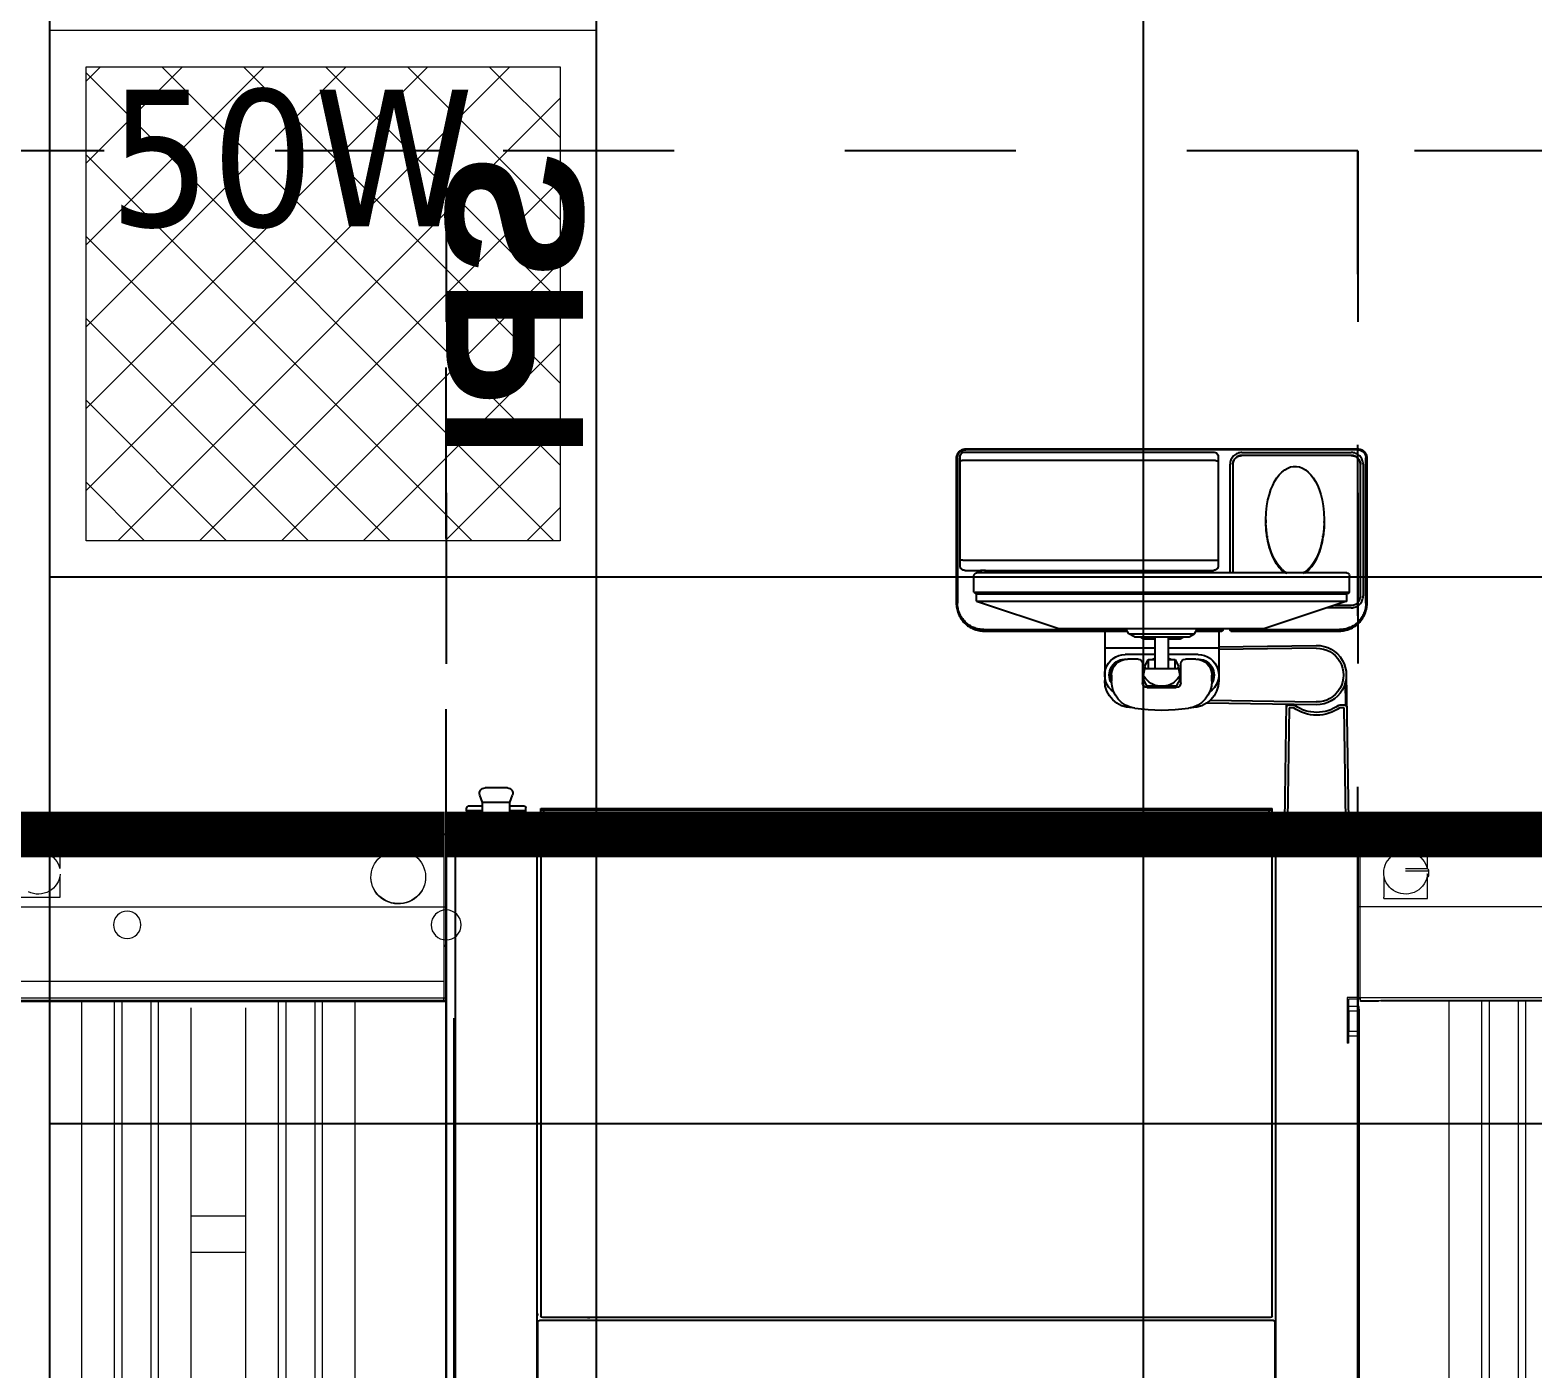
# Model space of a CAD drawing. Header units: centimetres. Extents: x 405564 to 502064, y 46284 to 60634.
# Drawn here: x 454057.6 to 454222.5, y 52675.6 to 52822.5 of the extents above; entities that cross this region are included whole.
import ezdxf
from ezdxf import colors
from ezdxf.entities.mleader import LeaderData, LeaderLine
from ezdxf.math import Vec2, Vec3
from ezdxf.xclip import XClip

# ---------------------------------------------------------------- set-up
doc = ezdxf.new("R2010")
doc.units = ezdxf.units.CM
doc.header["$XCLIPFRAME"] = 0
doc.linetypes.add('3+1_3b$0$DASHED', pattern=[0.25, 0.125, -0.125])
for name, color, linetype in [('---___EB_draft03_cihazlar', 8, 'Continuous'), ('0-KRCN-ASMATAVAN-130426', 8, 'Continuous'), ('AS_DUV', 8, 'Continuous'), ('AS_PYZ_BINA', 8, 'Continuous')]:
    doc.layers.add(name, color=color, linetype=linetype)
for name, color, linetype, lineweight in [('0-KRCN-AYDINLATMA-130426', 8, 'Continuous', 9), ('0-KRCN-MİMARİ-220526', 8, 'Continuous', 9), ('OL_Ic', 8, 'Continuous', 9)]:
    doc.layers.add(name, color=color, linetype=linetype, lineweight=lineweight)
doc.styles.add('Kalin02', font='arialbd.ttf')
doc.styles.add('Normal_ITL', font='swissi.ttf')
doc.styles.add('TAHOMA', font='tahoma.ttf')

# ---------------------------------------------------------------- blocks, each defined once
blk = doc.blocks.new('50W 60x60 cm  SIVA ALTI LED ARMATÜR')
at = {"layer": '0-KRCN-AYDINLATMA-130426'}
h = blk.add_hatch(dxfattribs=at)
h.set_pattern_fill('ANSI37', color=256, scale=0.2)
h.paths.add_polyline_path([(-2.6, 2.594), (2.6, 2.594), (2.6, -2.606), (-2.6, -2.606)])
for points in [[(-3, 2.994), (3, 2.994), (3, -3.007), (-3, -3.007)], [(-2.6, 2.594), (2.6, 2.594), (2.6, -2.606), (-2.6, -2.606)]]:
    blk.add_lwpolyline(points, close=True, dxfattribs=at)
at = {"layer": '0-KRCN-AYDINLATMA-130426', "insert": (-2.35, 2.344), "char_height": 1.5, "attachment_point": 1, "style": 'TAHOMA'}
blk.add_mtext_dynamic_manual_height_columns('{\\fTahoma|b0|i0|c162|p34;50W}', width=1.5, gutter_width=1.25, heights=[0], dxfattribs=at)
blk = doc.blocks.new('G$C27E741DA')
at = {"layer": '0-KRCN-AYDINLATMA-130426', "xscale": 10, "yscale": 10, "zscale": 10}
blk.add_blockref('50W 60x60 cm  SIVA ALTI LED ARMATÜR', (16025.68, 5658.55), dxfattribs=at)
blk = doc.blocks.new('Conveyor0.5M')
at = {"layer": '---___EB_draft03_cihazlar', "linetype": 'Continuous', "lineweight": 15}
for p, q in [((276907.4, -40180.86), (276907.52, -40180.86)), ((276907.4, -40228.86), (276907.4, -40180.86)), ((276907.52, -40180.86), (276907.82, -40180.86)), ((276907.52, -40180.86), (276907.52, -40229.86)), ((276907.52, -40229.85), (276907.52, -40180.86)), ((276907.67, -40180.86), (276907.67, -40180.96)), ((276907.52, -40180.96), (276907.4, -40180.96)), ((276907.4, -40180.96), (276907.4, -40182.96)), ((276907.52, -40181.21), (276907.4, -40181.21)), ((276907.4, -40181.21), (276907.4, -40183.21)), ((276907.82, -40180.96), (276907.52, -40180.96)), ((276907.52, -40181.96), (276907.52, -40180.96)), ((276907.52, -40180.96), (276907.52, -40181.96)), ((276907.82, -40181.21), (276907.52, -40181.21)), ((276907.52, -40182.21), (276907.52, -40181.21)), ((276907.52, -40181.21), (276907.52, -40182.21)), ((276907.52, -40229.61), (276907.52, -40181.96)), ((276907.52, -40229.86), (276907.52, -40182.21)), ((276907.82, -40181.16), (276907.67, -40181.16)), ((276907.67, -40181.16), (276907.67, -40181.21)), ((276907.82, -40181.16), (276907.82, -40180.96)), ((276907.92, -40180.96), (276907.82, -40180.96)), ((276907.92, -40181.16), (276907.82, -40181.16)), ((276907.82, -40230.66), (276907.82, -40181.16)), ((276913.32, -40180.96), (276907.92, -40180.96)), ((276917.81, -40181.16), (276907.92, -40181.16)), ((276909.57, -40181.16), (276907.92, -40181.16)), ((276910.79, -40181.16), (276909.62, -40181.16)), ((276909.62, -40230.66), (276909.62, -40181.16)), ((276917.81, -40181.16), (276910.86, -40181.16)), ((276913.73, -40180.96), (276913.32, -40180.96)), ((276917.81, -40180.96), (276913.73, -40180.96)), ((276917.81, -40181.16), (276917.81, -40180.96)), ((276924.19, -40180.96), (276917.81, -40180.96)), ((276924.19, -40181.16), (276917.81, -40181.16)), ((276917.81, -40230.66), (276917.81, -40181.16)), ((276925.72, -40180.96), (276924.19, -40180.96)), ((276925.72, -40181.16), (276924.19, -40181.16)), ((276925.72, -40181.16), (276925.72, -40180.96)), ((276925.72, -40230.66), (276925.72, -40181.16)), ((276907.45, -40183.18), (276907.45, -40228.38)), ((276907.45, -40183.43), (276907.45, -40228.63)), ((276907.5, -40183.18), (276907.5, -40228.38)), ((276907.5, -40183.43), (276907.5, -40228.63)), ((276921.07, -40183.16), (276921.02, -40183.16)), ((276907.45, -40190.91), (276862.19, -40190.91)), ((276907.45, -40194.5), (276862.19, -40194.5)), ((276907.45, -40195.32), (276862.19, -40195.32)), ((276907.45, -40198.5), (276862.19, -40198.5)), ((276907.45, -40199.32), (276862.19, -40199.32)), ((276906.72, -40202.91), (276862.92, -40202.91)), ((276879.87, -40202.91), (276879.87, -40208.91)), ((276883.87, -40202.91), (276883.87, -40208.91)), ((276906.72, -40208.91), (276862.92, -40208.91)), ((276907.45, -40212.5), (276862.19, -40212.5)), ((276907.45, -40213.32), (276862.19, -40213.32)), ((276907.45, -40216.5), (276862.19, -40216.5)), ((276907.45, -40217.32), (276862.19, -40217.32)), ((276907.45, -40220.91), (276862.19, -40220.91)), ((276918.84, -40225.66), (276918.84, -40223.26)), ((276918.84, -40223.26), (276921.03, -40223.26)), ((276921.98, -40223.26), (276923.51, -40223.26)), ((276923.51, -40223.26), (276923.51, -40224.39)), ((276918.84, -40228.06), (276918.84, -40225.66))]:
    blk.add_line(p, q, dxfattribs=at)
at = {"layer": '---___EB_draft03_cihazlar', "color": 1, "const_width": 5}
blk.add_lwpolyline([(276925.72, -40181.06), (276925.72, -40230.91)], dxfattribs=at)
at = {"layer": '---___EB_draft03_cihazlar', "color": 1, "linetype": '3+1_3b$0$DASHED', "ltscale": 150}
blk.add_lwpolyline([(276770.72, -40180.91), (277000.72, -40180.91), (277000.72, -40230.91), (276770.72, -40230.91), (276770.72, -40180.91)], dxfattribs=at)
at = {"layer": '---___EB_draft03_cihazlar', "color": 1}
blk.add_lwpolyline([(276845.72, -40180.91), (276925.72, -40180.91), (276925.72, -40230.91), (276845.72, -40230.91), (276845.72, -40180.91)], dxfattribs=at)
at = {"layer": '---___EB_draft03_cihazlar', "linetype": 'Continuous', "lineweight": 15, "flags": 128}
for points in [[(276921.02, -40183.16), (276920.78, -40183.17), (276920.46, -40183.21), (276920.16, -40183.29), (276919.86, -40183.41), (276919.58, -40183.55), (276919.31, -40183.73), (276919.07, -40183.93), (276918.85, -40184.16), (276918.65, -40184.41), (276918.48, -40184.69), (276918.34, -40184.98), (276918.23, -40185.29), (276918.16, -40185.6), (276918.11, -40185.92), (276918.11, -40186.25), (276918.13, -40186.57), (276918.19, -40186.89), (276918.29, -40187.2), (276918.41, -40187.5), (276918.57, -40187.78), (276918.75, -40188.04), (276918.97, -40188.29), (276919.2, -40188.5), (276919.46, -40188.69), (276919.73, -40188.85), (276920.02, -40188.98), (276920.33, -40189.07), (276920.64, -40189.13), (276920.95, -40189.16), (276921.02, -40189.16)], [(276920.82, -40183.17), (276920.51, -40183.21), (276920.2, -40183.29), (276919.91, -40183.41), (276919.63, -40183.55), (276919.36, -40183.73), (276919.12, -40183.93), (276918.89, -40184.16), (276918.7, -40184.41), (276918.53, -40184.69), (276918.39, -40184.98), (276918.28, -40185.29), (276918.2, -40185.6), (276918.16, -40185.92), (276918.15, -40186.25), (276918.18, -40186.57), (276918.24, -40186.89), (276918.33, -40187.2), (276918.46, -40187.5), (276918.62, -40187.78), (276918.8, -40188.04), (276919.01, -40188.29), (276919.25, -40188.5), (276919.5, -40188.69), (276919.78, -40188.85), (276920.07, -40188.98), (276920.37, -40189.07), (276920.68, -40189.13), (276921, -40189.16), (276921.31, -40189.15), (276921.63, -40189.1), (276921.93, -40189.02), (276922.23, -40188.91), (276922.51, -40188.77), (276922.78, -40188.59), (276923.02, -40188.39), (276923.24, -40188.16), (276923.44, -40187.9), (276923.61, -40187.63), (276923.75, -40187.34), (276923.86, -40187.03), (276923.93, -40186.72), (276923.98, -40186.39), (276923.98, -40186.07), (276923.96, -40185.75), (276923.9, -40185.43), (276923.8, -40185.12), (276923.68, -40184.82), (276923.52, -40184.54), (276923.34, -40184.27), (276923.12, -40184.03), (276922.89, -40183.81), (276922.63, -40183.63), (276922.36, -40183.47), (276922.07, -40183.34), (276921.76, -40183.24), (276921.45, -40183.18), (276921.14, -40183.16), (276920.82, -40183.17)], [(276921.38, -40223.26), (276921.1, -40223.3), (276920.82, -40223.37), (276920.55, -40223.48), (276920.3, -40223.62), (276920.06, -40223.79), (276919.85, -40223.99), (276919.67, -40224.21), (276919.51, -40224.46), (276919.38, -40224.72), (276919.28, -40225), (276919.22, -40225.29), (276919.2, -40225.58), (276919.2, -40225.88), (276919.25, -40226.17), (276919.33, -40226.46), (276919.44, -40226.73)], [(276923.61, -40226.73), (276923.73, -40226.46), (276923.81, -40226.17), (276923.85, -40225.88), (276923.86, -40225.58), (276923.83, -40225.29), (276923.77, -40225), (276923.68, -40224.72), (276923.55, -40224.46), (276923.39, -40224.21), (276923.2, -40223.99), (276922.99, -40223.79), (276922.76, -40223.62), (276922.5, -40223.48), (276922.23, -40223.37), (276921.98, -40223.3)]]:
    blk.add_lwpolyline(points, dxfattribs=at)
at = {"layer": '---___EB_draft03_cihazlar', "linetype": 'Continuous', "lineweight": 15}
for centre, radius in [((276915.81, -40180.91), 1.65), ((276915.81, -40215.91), 1.5)]:
    blk.add_circle(centre, radius, dxfattribs=at)
for points, knots in [([(276913.73, -40180.96), (276913.7, -40180.97), (276913.63, -40181), (276913.51, -40181.02), (276913.4, -40180.99), (276913.34, -40180.97), (276913.32, -40180.96)], [0, 0, 0, 0, 0.180493, 0.539525, 0.833186, 1, 1, 1, 1]), ([(276925.72, -40181.16), (276925.72, -40181.16), (276925.71, -40181.16), (276925.63, -40181.16), (276925.49, -40181.16), (276925.3, -40181.16), (276925.07, -40181.16), (276924.79, -40181.16), (276924.5, -40181.16), (276924.29, -40181.16), (276924.19, -40181.16)], [0, 0, 0, 0, 0.1188962, 0.2428755, 0.3704871, 0.5000004, 0.6295123, 0.7571256, 0.8811033, 1, 1, 1, 1])]:
    blk.add_open_spline(points, degree=3, knots=knots, dxfattribs=at)
blk = doc.blocks.new('RejectConveyor1M')
at = {"layer": '---___EB_draft03_cihazlar', "linetype": 'Continuous', "lineweight": 15}
for p, q in [((277156.61, -39826.95), (277156.61, -39727.45)), ((277166.6, -39826.95), (277166.6, -39727.45)), ((277174.51, -39826.95), (277174.51, -39727.45)), ((277156.31, -39825.9), (277156.31, -39778.25)), ((277156.24, -39779.47), (277156.24, -39824.67)), ((277156.29, -39779.47), (277156.29, -39824.67)), ((277156.24, -39808.79), (277110.98, -39808.79)), ((277156.24, -39809.61), (277110.98, -39809.61)), ((277156.24, -39812.79), (277110.98, -39812.79)), ((277156.24, -39813.61), (277110.98, -39813.61)), ((277156.24, -39817.2), (277110.98, -39817.2)), ((277167.47, -39819.55), (277167.63, -39819.55)), ((277167.47, -39824.35), (277167.47, -39819.55)), ((277167.63, -39819.55), (277169.82, -39819.55)), ((277169.82, -39819.55), (277170.17, -39819.55)), ((277170.62, -39819.44), (277169.96, -39819.44)), ((277170.47, -39819.6), (277170.47, -39821.95)), ((277170.76, -39819.55), (277172.29, -39819.55)), ((277170.77, -39821.95), (277170.77, -39819.6)), ((277172.29, -39819.55), (277172.29, -39820.68)), ((277156.24, -39824.67), (277156.29, -39824.67)), ((277156.29, -39824.57), (277156.31, -39824.57)), ((277156.31, -39824.67), (277156.29, -39824.67)), ((277167.47, -39824.35), (277167.63, -39824.35)), ((277169.96, -39824.35), (277167.63, -39824.35)), ((277156.19, -39824.9), (277156.19, -39826.9)), ((277156.31, -39824.9), (277156.19, -39824.9)), ((277156.31, -39826.9), (277156.31, -39825.9)), ((277152.43, -39828.2), (277152.43, -39827.05)), ((277152.43, -39827.05), (277152.73, -39827.05)), ((277155.33, -39827.05), (277152.73, -39827.05)), ((277152.88, -39827.12), (277152.88, -39828.12)), ((277155.18, -39827.12), (277152.88, -39827.12)), ((277155.18, -39828.12), (277155.18, -39827.12)), ((277155.33, -39827.05), (277155.63, -39827.05)), ((277155.63, -39827.05), (277155.63, -39828.2)), ((277156.19, -39826.9), (277156.31, -39826.9)), ((277156.31, -39826.9), (277156.61, -39826.9)), ((277156.46, -39826.9), (277156.46, -39826.95)), ((277156.61, -39826.95), (277156.46, -39826.95)), ((277156.46, -39826.95), (277156.46, -39828.2)), ((277156.61, -39827.15), (277156.61, -39826.95)), ((277156.71, -39826.95), (277156.61, -39826.95)), ((277156.61, -39827.15), (277156.61, -39828.35)), ((277156.71, -39827.15), (277156.61, -39827.15)), ((277158.36, -39826.95), (277156.71, -39826.95)), ((277166.6, -39826.95), (277156.71, -39826.95)), ((277162.1, -39827.15), (277156.71, -39827.15)), ((277159.57, -39826.95), (277158.41, -39826.95)), ((277166.6, -39826.95), (277159.64, -39826.95)), ((277162.1, -39827.15), (277162.51, -39827.15)), ((277166.6, -39827.15), (277162.51, -39827.15)), ((277166.6, -39827.15), (277166.6, -39826.95)), ((277172.98, -39826.95), (277166.6, -39826.95)), ((277172.98, -39827.15), (277166.6, -39827.15)), ((277174.51, -39826.95), (277172.98, -39826.95)), ((277174.51, -39827.15), (277172.98, -39827.15)), ((277174.51, -39827.15), (277174.51, -39826.95)), ((277151.61, -39828.2), (277151.61, -39828.35)), ((277151.91, -39828.2), (277151.61, -39828.2)), ((277151.91, -39828.35), (277151.61, -39828.35)), ((277156.46, -39828.2), (277151.91, -39828.2)), ((277156.61, -39828.35), (277151.91, -39828.35)), ((277152.88, -39828.12), (277155.18, -39828.12))]:
    blk.add_line(p, q, dxfattribs=at)
at = {"layer": '---___EB_draft03_cihazlar', "color": 1, "const_width": 5}
blk.add_lwpolyline([(277174.51, -39727.2), (277174.51, -39827.2)], dxfattribs=at)
at = {"layer": '---___EB_draft03_cihazlar', "color": 1, "linetype": '3+1_3b$0$DASHED', "ltscale": 150}
blk.add_lwpolyline([(277013.51, -39727.2), (277249.51, -39727.2), (277249.51, -39827.2), (277013.51, -39827.2), (277013.51, -39727.2)], dxfattribs=at)
at = {"layer": '---___EB_draft03_cihazlar', "color": 1}
blk.add_lwpolyline([(277088.51, -39727.2), (277174.51, -39727.2), (277174.51, -39827.2), (277088.51, -39827.2), (277088.51, -39727.2)], dxfattribs=at)
at = {"layer": '---___EB_draft03_cihazlar', "linetype": 'Continuous', "lineweight": 15, "flags": 128}
blk.add_lwpolyline([(277170.17, -39819.55), (277169.88, -39819.59), (277169.6, -39819.66), (277169.34, -39819.77), (277169.08, -39819.91), (277168.85, -39820.08), (277168.64, -39820.28), (277168.45, -39820.5), (277168.29, -39820.75), (277168.16, -39821.01), (277168.07, -39821.29), (277168.01, -39821.58), (277167.98, -39821.87), (277167.99, -39822.17), (277168.03, -39822.46), (277168.11, -39822.74), (277168.22, -39823.02), (277168.37, -39823.27), (277168.54, -39823.51), (277168.74, -39823.72), (277168.97, -39823.9), (277169.21, -39824.06), (277169.47, -39824.18), (277169.74, -39824.27), (277170.03, -39824.33), (277170.31, -39824.35), (277170.6, -39824.33), (277170.88, -39824.27), (277171.16, -39824.18), (277171.42, -39824.06), (277171.66, -39823.9), (277171.88, -39823.72), (277172.08, -39823.51), (277172.26, -39823.27), (277172.4, -39823.02), (277172.51, -39822.74), (277172.59, -39822.46), (277172.64, -39822.17), (277172.64, -39821.87), (277172.62, -39821.58), (277172.56, -39821.29), (277172.46, -39821.01), (277172.33, -39820.75), (277172.17, -39820.5), (277171.99, -39820.28), (277171.78, -39820.08), (277171.54, -39819.91), (277171.29, -39819.77), (277171.02, -39819.66), (277170.77, -39819.59)], dxfattribs=at)
at = {"layer": '---___EB_draft03_cihazlar', "linetype": 'Continuous', "lineweight": 15}
for centre, radius, start, end in [((277169.96, -39819.6), 0.153, 90.4594, 160.4914), ((277169.97, -39819.6), 0.16, 159.9482, 161.6855), ((277170.32, -39819.6), 0.161, 161.7086, 180.01), ((277170.62, -39819.6), 0.152, 358.6875, 181.3125)]:
    blk.add_arc(centre, radius, start, end, dxfattribs=at)
blk.add_open_spline([(277162.1, -39827.15), (277162.12, -39827.14), (277162.18, -39827.11), (277162.3, -39827.09), (277162.42, -39827.11), (277162.49, -39827.14), (277162.51, -39827.15)], degree=3, knots=[0, 0, 0, 0, 0.166814, 0.460475, 0.819507, 1, 1, 1, 1], dxfattribs=at)
blk = doc.blocks.new('SPI')
at = {"layer": '---___EB_draft03_cihazlar', "linetype": 'Continuous'}
for p, q in [((274420.19, -39725.53), (274420.19, -39734.13)), ((274420.39, -39725.33), (274546.49, -39725.33)), ((274440.84, -39725.17), (274508.24, -39725.17)), ((274417.59, -39728.33), (274417.59, -39726.73)), ((274418.09, -39726.58), (274417.74, -39726.58)), ((274418.09, -39726.58), (274417.74, -39726.58)), ((274418.09, -39728.33), (274418.09, -39726.58)), ((274419.74, -39726.59), (274418.09, -39726.59)), ((274419.74, -39728.35), (274419.74, -39726.58)), ((274419.74, -39726.58), (274419.89, -39726.58)), ((274419.89, -39726.07), (274419.89, -39728.48)), ((274420.09, -39725.92), (274420.04, -39725.92)), ((274420.09, -39728.48), (274420.09, -39725.92)), ((274420.09, -39725.97), (274420.19, -39725.97)), ((274420.11, -39732.83), (274420.11, -39726.83)), ((274420.19, -39726.83), (274420.11, -39726.83)), ((274415.57, -39731.05), (274415.57, -39728.6)), ((274417.17, -39728.33), (274416.37, -39728.04)), ((274419.36, -39728.33), (274417.17, -39728.33)), ((274417.17, -39731.33), (274417.17, -39728.33)), ((274419.36, -39731.33), (274419.36, -39728.33)), ((274420.11, -39728.48), (274419.36, -39728.48)), ((274419.89, -39728.35), (274419.61, -39728.35)), ((274419.89, -39728.35), (274419.74, -39728.35)), ((274417.17, -39731.33), (274416.37, -39731.62)), ((274419.36, -39731.33), (274417.17, -39731.33)), ((274417.59, -39732.93), (274417.59, -39731.33)), ((274418.09, -39733.08), (274418.09, -39731.33)), ((274420.11, -39731.17), (274419.36, -39731.17)), ((274419.89, -39731.3), (274419.61, -39731.3)), ((274419.89, -39731.3), (274419.61, -39731.3)), ((274419.74, -39733.08), (274419.74, -39731.3)), ((274419.89, -39731.17), (274419.89, -39733.59)), ((274420.09, -39733.74), (274420.09, -39731.17)), ((274418.09, -39733.08), (274417.74, -39733.08)), ((274418.09, -39733.08), (274417.74, -39733.08)), ((274419.74, -39733.07), (274418.09, -39733.07)), ((274419.74, -39733.08), (274419.89, -39733.08)), ((274420.09, -39733.74), (274420.04, -39733.74)), ((274420.09, -39733.69), (274420.19, -39733.69)), ((274420.19, -39732.83), (274420.11, -39732.83)), ((274418.79, -39734.73), (274417.83, -39734.73)), ((274417.83, -39734.73), (274417.83, -39735.03)), ((274418.79, -39735.03), (274417.83, -39735.03)), ((274418.79, -39735.03), (274417.83, -39735.03)), ((274417.83, -39735.03), (274417.83, -39814.63)), ((274418, -39734.73), (274418, -39735.03)), ((274418, -39735.03), (274418, -39814.63)), ((274418.79, -39734.73), (274419.79, -39734.73)), ((274418.79, -39734.73), (274418.79, -39735.03)), ((274419.79, -39735.03), (274418.79, -39735.03)), ((274418.79, -39735.03), (274418.79, -39814.63)), ((274419.19, -39735.03), (274419.19, -39814.63)), ((274420.19, -39735.03), (274419.19, -39735.03)), ((274419.79, -39734.73), (274419.79, -39735.03)), ((274420.19, -39734.73), (274419.79, -39734.73)), ((274419.79, -39735.03), (274419.79, -39814.63)), ((274420.19, -39735.03), (274419.79, -39735.03)), ((274420.19, -39734.73), (274420.19, -39734.93)), ((274420.19, -39734.93), (274420.19, -39814.73)), ((274420.39, -39734.73), (274420.37, -39734.73)), ((274546.49, -39734.33), (274420.39, -39734.33)), ((274420.39, -39734.73), (274473.49, -39734.73)), ((274473.69, -39746.83), (274473.69, -39734.93)), ((274473.99, -39746.53), (274473.99, -39734.58)), ((274474.09, -39734.33), (274474.09, -39734.41)), ((274546.49, -39734.38), (274474.19, -39734.38)), ((274474.24, -39734.33), (274474.24, -39734.38)), ((274474.29, -39734.33), (274474.29, -39734.38)), ((274473.69, -39814.73), (274473.69, -39746.83)), ((274473.99, -39815.08), (274473.99, -39746.53)), ((274378.38, -39781.33), (274378.38, -39824.33)), ((274378.47, -39824.33), (274378.47, -39781.33)), ((274378.72, -39781.23), (274378.72, -39808.53)), ((274391.21, -39780.73), (274379.22, -39780.73)), ((274379.37, -39780.43), (274395.31, -39780.43)), ((274395.32, -39780.33), (274379.38, -39780.33)), ((274379.66, -39808.73), (274379.66, -39781.03)), ((274390.59, -39781.03), (274390.59, -39808.73)), ((274391.71, -39781.23), (274391.71, -39782.98)), ((274391.7, -39782.98), (274391.99, -39782.98)), ((274391.7, -39783.48), (274391.99, -39783.48)), ((274391.71, -39783.48), (274391.71, -39808.53)), ((274391.99, -39823.13), (274391.99, -39782.53)), ((274394.09, -39782.23), (274392.29, -39782.23)), ((274394.09, -39782.23), (274394.29, -39782.43)), ((274394.09, -39782.53), (274394.09, -39823.13)), ((274394.29, -39782.43), (274394.29, -39823.23)), ((274395.09, -39782.53), (274394.29, -39782.53)), ((274395.09, -39782.53), (274395.09, -39823.13)), ((274395.09, -39782.53), (274398.09, -39791.53)), ((274398.2, -39783.33), (274398.2, -39798.97)), ((274398.31, -39799.03), (274398.31, -39783.33)), ((274398.36, -39783.33), (274398.36, -39799.06)), ((274398.09, -39791.53), (274398.09, -39814.13)), ((274398.36, -39796.58), (274403.79, -39796.58)), ((274400.19, -39796.58), (274400.19, -39802.08)), ((274403.19, -39797.33), (274403.87, -39797.33)), ((274398.65, -39799.23), (274398.09, -39798.91)), ((274398.99, -39799.83), (274398.65, -39799.23)), ((274398.65, -39799.23), (274398.65, -39806.43)), ((274398.99, -39799.83), (274398.99, -39805.83)), ((274400.94, -39802.08), (274400.94, -39798.83)), ((274401.44, -39800.23), (274401.44, -39799.08)), ((274399.02, -39800.46), (274398.99, -39800.44)), ((274399.22, -39800.8), (274399.02, -39800.46)), ((274399.02, -39802.73), (274399.02, -39800.46)), ((274399.22, -39800.8), (274399.22, -39802.05)), ((274402.25, -39800.97), (274401.5, -39801.35)), ((274401.5, -39801.35), (274402.46, -39801.35)), ((274401.5, -39801.35), (274401.5, -39802.08)), ((274401.94, -39800.73), (274404.04, -39800.73)), ((274402.46, -39801.08), (274402.25, -39800.97)), ((274403.19, -39800.83), (274402.46, -39800.97)), ((274402.46, -39800.97), (274402.46, -39804.69)), ((274404.39, -39804.43), (274404.39, -39801.23)), ((274404.54, -39801.23), (274404.54, -39804.43)), ((274398.99, -39802.73), (274399.02, -39802.73)), ((274399.02, -39802.93), (274398.99, -39802.93)), ((274399.02, -39802.05), (274399.22, -39802.05)), ((274399.02, -39802.08), (274401.5, -39802.08)), ((274399.02, -39805.2), (274399.02, -39802.93)), ((274402.46, -39802.1), (274401.5, -39802.1)), ((274401.5, -39803.58), (274399.02, -39803.58)), ((274399.22, -39803.6), (274399.02, -39803.6)), ((274399.22, -39804.86), (274399.02, -39805.2)), ((274399.22, -39803.6), (274399.22, -39804.86)), ((274400.19, -39803.58), (274400.19, -39809.08)), ((274400.94, -39806.83), (274400.94, -39803.58)), ((274401.5, -39803.55), (274402.46, -39803.55)), ((274401.5, -39803.58), (274401.5, -39804.3)), ((274402.46, -39804.3), (274401.5, -39804.3)), ((274401.5, -39804.3), (274402.25, -39804.69)), ((274404.04, -39804.93), (274401.94, -39804.93)), ((274402.25, -39804.69), (274402.46, -39804.58)), ((274402.46, -39804.69), (274403.19, -39804.83)), ((274398.65, -39806.43), (274398.09, -39806.75)), ((274398.31, -39809.43), (274398.31, -39806.62)), ((274398.36, -39806.59), (274398.36, -39809.43)), ((274398.99, -39805.83), (274398.65, -39806.43)), ((274399.02, -39805.2), (274398.99, -39805.22)), ((274401.44, -39806.58), (274401.44, -39805.43)), ((274406.79, -39806.01), (274406.79, -39806.08)), ((274398.2, -39806.69), (274398.2, -39809.48)), ((274405.96, -39808.13), (274406.14, -39819.79)), ((274406.44, -39819.78), (274406.26, -39807.77)), ((274379.22, -39809.03), (274391.21, -39809.03)), ((274398.2, -39809.48), (274398.09, -39809.48)), ((274398.09, -39809.53), (274398.2, -39809.53)), ((274398.24, -39809.52), (274398.2, -39809.48)), ((274398.26, -39809.53), (274398.24, -39809.53)), ((274398.36, -39809.08), (274403.79, -39809.08)), ((274400.09, -39809.08), (274399.94, -39819.78)), ((274400.24, -39819.79), (274400.39, -39809.08)), ((274403.87, -39808.33), (274403.19, -39808.33)), ((274391.99, -39810.33), (274380.07, -39810.33)), ((274380.09, -39810.63), (274391.99, -39810.63)), ((274398.2, -39810.33), (274398.09, -39810.33)), ((274398.09, -39810.38), (274398.2, -39810.38)), ((274398.2, -39810.38), (274398.24, -39810.34)), ((274398.2, -39810.38), (274398.2, -39822.33)), ((274398.26, -39810.33), (274398.24, -39810.33)), ((274398.31, -39822.33), (274398.31, -39810.43)), ((274398.36, -39810.43), (274398.36, -39822.33)), ((274378.77, -39811.63), (274378.77, -39823.63)), ((274379.1, -39823.63), (274379.1, -39811.63)), ((274379.11, -39823.63), (274379.11, -39811.63)), ((274386.17, -39814.26), (274386.36, -39814.26)), ((274386.36, -39814.26), (274386.48, -39814.26)), ((274388.51, -39814.47), (274387.86, -39814.36)), ((274387.92, -39814.4), (274387.92, -39814.4)), ((274387.92, -39814.4), (274388, -39814.4)), ((274388, -39814.38), (274388.01, -39814.38)), ((274388, -39814.4), (274388.01, -39814.4)), ((274395.09, -39823.13), (274398.09, -39814.13)), ((274418.79, -39814.63), (274417.83, -39814.63)), ((274418.79, -39814.63), (274417.83, -39814.63)), ((274417.83, -39814.63), (274417.83, -39814.93)), ((274418, -39814.63), (274418, -39814.93)), ((274418.79, -39814.63), (274419.79, -39814.63)), ((274418.79, -39814.63), (274418.79, -39814.93)), ((274420.19, -39814.63), (274419.19, -39814.63)), ((274419.79, -39814.63), (274419.79, -39814.93)), ((274420.19, -39814.63), (274419.79, -39814.63)), ((274420.19, -39814.73), (274420.19, -39814.93)), ((274419.17, -39816.33), (274406.39, -39816.53)), ((274418.79, -39814.93), (274417.83, -39814.93)), ((274419.79, -39814.93), (274418.79, -39814.93)), ((274419.09, -39816.53), (274419.14, -39816.48)), ((274419.09, -39817.63), (274419.09, -39816.53)), ((274419.14, -39817.68), (274419.14, -39816.48)), ((274419.19, -39816.48), (274419.14, -39816.48)), ((274419.17, -39816.33), (274419.17, -39816.48)), ((274419.17, -39816.33), (274419.19, -39816.35)), ((274419.19, -39823.33), (274419.19, -39816.33)), ((274420.14, -39815.83), (274419.69, -39815.83)), ((274420.19, -39814.93), (274419.79, -39814.93)), ((274420.14, -39815.83), (274420.14, -39823.83)), ((274420.19, -39815.88), (274420.14, -39815.83)), ((274420.19, -39815.53), (274420.19, -39824.13)), ((274420.37, -39814.93), (274420.39, -39814.93)), ((274473.49, -39814.93), (274420.39, -39814.93)), ((274420.39, -39815.33), (274546.49, -39815.33)), ((274546.49, -39815.28), (274474.19, -39815.28)), ((274406.39, -39816.63), (274406.54, -39816.63)), ((274406.47, -39816.82), (274406.47, -39817.27)), ((274406.77, -39816.82), (274419.09, -39816.63)), ((274406.77, -39817.27), (274406.77, -39816.82)), ((274419.09, -39817.63), (274419.14, -39817.68)), ((274419.19, -39817.68), (274419.14, -39817.68)), ((274419.17, -39817.68), (274419.17, -39821.98)), ((274386.17, -39820.66), (274386.36, -39820.66)), ((274386.47, -39820.66), (274386.36, -39820.66)), ((274386.47, -39820.66), (274387.14, -39820.63)), ((274387.14, -39820.63), (274387.86, -39820.56)), ((274388, -39820.52), (274387.92, -39820.52)), ((274387.92, -39820.52), (274387.92, -39820.52)), ((274388.01, -39820.52), (274388, -39820.52)), ((274388.01, -39820.53), (274388, -39820.54)), ((274395.81, -39823.63), (274395.81, -39820.99)), ((274395.53, -39821.81), (274395.53, -39823.63)), ((274403.14, -39823.08), (274419.17, -39823.33)), ((274406.54, -39823.03), (274403.9, -39822.99)), ((274406.47, -39822.39), (274406.47, -39822.83)), ((274406.77, -39822.83), (274406.77, -39822.39)), ((274419.09, -39823.03), (274406.77, -39822.83)), ((274419.09, -39822.03), (274419.14, -39821.98)), ((274419.09, -39823.13), (274419.09, -39822.03)), ((274419.14, -39823.18), (274419.14, -39821.98)), ((274419.19, -39821.98), (274419.14, -39821.98)), ((274394.54, -39824.63), (274380.09, -39824.63)), ((274394.09, -39823.43), (274392.29, -39823.43)), ((274394.09, -39823.43), (274394.29, -39823.23)), ((274395.09, -39823.13), (274394.29, -39823.13)), ((274419.09, -39823.13), (274419.14, -39823.18)), ((274419.19, -39823.18), (274419.14, -39823.18)), ((274419.17, -39823.18), (274419.17, -39823.33)), ((274419.19, -39823.31), (274419.17, -39823.33)), ((274419.69, -39823.83), (274420.14, -39823.83)), ((274420.19, -39823.78), (274420.14, -39823.83)), ((274546.49, -39824.33), (274420.39, -39824.33)), ((274508.24, -39824.49), (274440.84, -39824.49)), ((274395.31, -39825.23), (274379.37, -39825.23)), ((274379.38, -39825.33), (274395.32, -39825.33)), ((274380.07, -39824.93), (274394.51, -39824.93))]:
    blk.add_line(p, q, dxfattribs=at)
at = {"layer": '---___EB_draft03_cihazlar', "color": 1, "const_width": 5}
blk.add_lwpolyline([(274420.69, -39824.33), (274420.69, -39724.33)], dxfattribs=at)
at = {"layer": '---___EB_draft03_cihazlar', "color": 1, "linetype": '3+1_3b$0$DASHED', "ltscale": 150}
blk.add_lwpolyline([(274345.69, -39724.33), (274621.69, -39724.33), (274621.69, -39824.33), (274345.69, -39824.33), (274345.69, -39724.33)], dxfattribs=at)
at = {"layer": '---___EB_draft03_cihazlar', "color": 1}
blk.add_lwpolyline([(274420.69, -39724.33), (274546.69, -39724.33), (274546.69, -39824.33), (274420.69, -39824.33), (274420.69, -39724.33)], dxfattribs=at)
at = {"layer": '---___EB_draft03_cihazlar', "linetype": 'Continuous'}
for points in [[(274379.22, -39780.73), (274379.15, -39780.73), (274379.03, -39780.77), (274378.92, -39780.83), (274378.83, -39780.92), (274378.76, -39781.03), (274378.73, -39781.16), (274378.72, -39781.23)], [(274378.72, -39808.53), (274378.73, -39808.59), (274378.76, -39808.72), (274378.82, -39808.83), (274378.91, -39808.92), (274379.03, -39808.99), (274379.15, -39809.02), (274379.22, -39809.03)], [(274386.17, -39814.26), (274385.36, -39814.29), (274384.62, -39814.37), (274383.96, -39814.49), (274383.38, -39814.64), (274382.85, -39814.81), (274382.38, -39815.01), (274381.95, -39815.22), (274381.57, -39815.46), (274381.23, -39815.72), (274380.92, -39816.01), (274380.67, -39816.33), (274380.48, -39816.65), (274380.36, -39816.97), (274380.3, -39817.3), (274380.3, -39817.62), (274380.36, -39817.94), (274380.48, -39818.27), (274380.67, -39818.59), (274380.92, -39818.9), (274381.22, -39819.19), (274381.57, -39819.46), (274381.95, -39819.69), (274382.37, -39819.91), (274382.85, -39820.11), (274383.38, -39820.28), (274383.96, -39820.43), (274384.62, -39820.55), (274385.36, -39820.63), (274386.17, -39820.66)], [(274387.86, -39814.36), (274387.13, -39814.29), (274386.48, -39814.26)], [(274391.99, -39816.4), (274391.93, -39816.3), (274391.67, -39815.99), (274391.36, -39815.7), (274391, -39815.44), (274390.6, -39815.2), (274390.15, -39814.98), (274389.65, -39814.79), (274389.11, -39814.62), (274388.51, -39814.47)], [(274387.86, -39820.56), (274388.51, -39820.44), (274389.11, -39820.3), (274389.65, -39820.13), (274390.15, -39819.93), (274390.6, -39819.72), (274391, -39819.48), (274391.36, -39819.21), (274391.67, -39818.93), (274391.93, -39818.62), (274391.99, -39818.52)]]:
    blk.add_lwpolyline(points, dxfattribs=at)
for centre, radius, start, end in [((274420.39, -39725.53), 0.2, 90, 180), ((274417.74, -39726.73), 0.15, 90, 180), ((274420.04, -39726.07), 0.15, 90, 180), ((274416.17, -39728.6), 0.6, 70, 180), ((274419.61, -39728.75), 0.4, 90, 128.9044), ((274416.17, -39731.05), 0.6, 180, 290), ((274419.61, -39730.9), 0.4, 231.0956, 270), ((274417.74, -39732.93), 0.15, 180, 270), ((274420.04, -39733.59), 0.15, 180, 270), ((274420.37, -39734.94), 0.21, 90, 150.5709), ((274420.39, -39734.13), 0.2, 180, 270), ((274420.39, -39734.93), 0.2, 90, 180), ((274473.34, -39733.98), 0.375, 250.2243, 289.7757), ((274473.49, -39734.93), 0.2, 0, 90), ((274474.19, -39734.58), 0.2, 90, 180), ((274475.29, -39734.78), 1, 153.1583, 156.2881), ((274473.34, -39739.98), 0.375, 340.247, 19.753), ((274379.38, -39781.31), 0.984, 90.0005, 91.2595), ((274391.22, -39781.23), 0.497, 0.0004, 1.04), ((274392.29, -39782.53), 0.3, 90, 180), ((274403.19, -39798.83), 2.25, 34.0798, 180), ((274403.79, -39799.58), 3, 0, 90), ((274403.19, -39798.83), 1.75, 58.069, 185.1091), ((274403.19, -39799.08), 1.75, 90, 180), ((274403.19, -39798.83), 1.7, 61.474, 172.6901), ((274403.87, -39800.33), 3, 8.4565, 90), ((274387.06, -39802.83), 20, 351.5435, 8.4565), ((274401.94, -39800.23), 0.5, 180, 270), ((274403.19, -39802.83), 2, 53.1301, 115.0305), ((274402.21, -39802.83), 2.23, 12.1655, 64.0094), ((274404.04, -39801.23), 0.5, 0, 90), ((274403.19, -39802.83), 2, 147.681, 157.9587), ((274402.21, -39802.83), 2.23, 295.9906, 347.8345), ((274403.19, -39802.83), 2, 202.0428, 212.3171), ((274401.94, -39805.43), 0.5, 90, 180), ((274403.19, -39802.83), 2, 244.9726, 306.8699), ((274404.04, -39804.43), 0.5, 270, 0), ((274403.19, -39806.58), 1.75, 180, 270), ((274403.79, -39806.08), 3, 270, 0), ((274403.87, -39805.33), 3, 270, 351.5435), ((274403.19, -39806.83), 2.25, 180, 325.9146), ((274403.19, -39806.83), 1.75, 175.0519, 301.8838), ((274403.19, -39806.83), 1.7, 187.2287, 298.6076), ((274391.22, -39808.53), 0.497, 358.9604, 359.9996), ((274386.17, -39825.41), 11.15, 82.4855, 90.0033), ((274386.36, -39825.29), 11.03, 83.4158, 89.4113), ((274386.41, -39824.78), 10.52, 81.7369, 83.3731), ((274386.44, -39824.59), 10.33, 81.3064, 81.7323), ((274420.37, -39814.72), 0.21, 209.427, 270), ((274420.39, -39814.73), 0.2, 180, 270), ((274473.49, -39814.73), 0.2, 270, 0), ((274389.5, -39817.97), 2.87, 40.909, 45.5049), ((274406.77, -39816.82), 0.3, 90.8938, 180), ((274419.69, -39816.33), 0.5, 90, 180), ((274420.39, -39815.53), 0.2, 90, 180), ((274474.19, -39815.08), 0.2, 180, 270), ((274406.77, -39817.27), 0.3, 180, 215.5472), ((274403.19, -39819.83), 4.1, 324.4528, 35.5472), ((274403.19, -39819.83), 4.4, 324.4528, 35.5472), ((274389.5, -39816.94), 2.87, 314.4951, 319.0905), ((274403.19, -39819.83), 3.25, 179.1574, 0.8426), ((274403.19, -39819.83), 2.95, 179.1574, 0.8426), ((274386.17, -39809.58), 11.08, 269.974, 277.5372), ((274386.37, -39809.72), 10.94, 270.5156, 276.6104), ((274386.42, -39810.19), 10.47, 276.6232, 278.3937), ((274386.44, -39810.34), 10.32, 278.3956, 278.6957), ((274406.77, -39822.39), 0.3, 144.4528, 180), ((274406.77, -39822.83), 0.3, 180, 269.1062), ((274392.29, -39823.13), 0.3, 180, 270), ((274394.54, -39823.65), 0.983, 270.0003, 271.0009), ((274419.69, -39823.33), 0.5, 180, 270), ((274420.39, -39824.13), 0.2, 180, 270), ((274395.32, -39822.37), 2.96, 270.0003, 271.0034)]:
    blk.add_arc(centre, radius, start, end, dxfattribs=at)
for centre, major_axis, ratio, start_param, end_param in [((274394.39, -39782.53), (0, 0.3), 1, 0.785398, 1.570796), ((274398.19, -39809.43), (-0.0737, 0.0737), 0.916331, -3.883358, -3.459327), ((274398.2, -39809.43), (0.108, 0), 0.923062, -1.146765, 0), ((274398.27, -39809.43), (0.0737, 0.0737), 0.916331, -2.399828, -1.975797), ((274398.27, -39809.43), (0, 0.1), 0.909039, -2.717562, -1.570796), ((274398.19, -39810.43), (0.0737, 0.0737), 0.916331, 0.317734, 0.741765), ((274398.2, -39810.43), (0.108, 0), 0.923062, 0, 1.146765), ((274398.27, -39810.43), (-0.0737, 0.0737), 0.916331, -1.165796, -0.741765), ((274398.27, -39810.43), (0, 0.1), 0.909039, -1.570796, -0.424031), ((274386.26, -39817.46), (5.98, 0), 0.535371, 1.275628, 1.325577), ((274386.26, -39817.46), (5.98, 0), 0.535371, 0.498535, 1.273422), ((274386.26, -39817.46), (5.98, 0), 0.535371, 0.440849, 1.274202), ((274386.26, -39817.46), (5.98, 0), 0.535371, -1.273422, -0.498533), ((274386.26, -39817.46), (5.98, 0), 0.535371, -1.169195, -0.440854), ((274386.26, -39817.46), (5.98, 0), 0.535371, -1.325577, -1.275588), ((274394.39, -39823.13), (0, 0.3), 1, -4.712389, -3.926991)]:
    blk.add_ellipse(centre, major_axis=major_axis, ratio=ratio, start_param=start_param, end_param=end_param, dxfattribs=at)
for points, knots in [([(274379.36, -39780.33), (274379.23, -39780.33), (274378.97, -39780.39), (274378.65, -39780.61), (274378.43, -39780.94), (274378.38, -39781.2), (274378.38, -39781.33)], [0, 0, 0, 0, 0.249602, 0.4994, 0.749555, 1, 1, 1, 1]), ([(274379.37, -39780.43), (274379.25, -39780.43), (274379.02, -39780.48), (274378.72, -39780.68), (274378.52, -39780.98), (274378.47, -39781.21), (274378.47, -39781.33)], [0, 0, 0, 0, 0.249581, 0.499377, 0.749539, 1, 1, 1, 1]), ([(274379.66, -39781.03), (274379.66, -39780.99), (274379.67, -39780.93), (274379.68, -39780.86), (274379.68, -39780.82), (274379.7, -39780.78), (274379.71, -39780.75), (274379.72, -39780.73), (274379.74, -39780.73)], [0, 0, 0, 0, 0.361649, 0.525795, 0.670939, 0.79255, 0.887524, 1, 1, 1, 1]), ([(274390.59, -39781.03), (274390.59, -39781.01), (274390.59, -39780.97), (274390.59, -39780.92), (274390.59, -39780.86), (274390.59, -39780.82), (274390.59, -39780.8), (274390.59, -39780.78), (274390.59, -39780.76), (274390.59, -39780.75), (274390.59, -39780.74), (274390.59, -39780.74), (274390.59, -39780.73), (274390.59, -39780.73), (274390.59, -39780.73), (274390.59, -39780.73)], [0, 0, 0, 0, 0.195607, 0.383892, 0.556877, 0.708132, 0.773835, 0.832039, 0.882194, 0.923894, 0.956743, 0.980425, 0.994806, 0.998504, 1, 1, 1, 1]), ([(274391.71, -39781.22), (274391.71, -39781.16), (274391.68, -39781.03), (274391.57, -39780.86), (274391.41, -39780.75), (274391.28, -39780.73), (274391.21, -39780.73)], [0, 0, 0, 0, 0.250162, 0.500186, 0.750109, 1, 1, 1, 1]), ([(274398.2, -39783.33), (274398.2, -39783.14), (274398.16, -39782.76), (274397.99, -39782.21), (274397.73, -39781.71), (274397.36, -39781.27), (274396.92, -39780.9), (274396.42, -39780.63), (274395.88, -39780.47), (274395.5, -39780.43), (274395.31, -39780.43)], [0, 0, 0, 0, 0.125234, 0.250433, 0.375565, 0.500611, 0.625564, 0.750431, 0.875233, 1, 1, 1, 1]), ([(274398.31, -39783.33), (274398.31, -39783.13), (274398.27, -39782.74), (274398.1, -39782.17), (274397.82, -39781.65), (274397.44, -39781.19), (274396.99, -39780.82), (274396.47, -39780.54), (274395.9, -39780.37), (274395.51, -39780.33), (274395.32, -39780.33)], [0, 0, 0, 0, 0.125234, 0.250432, 0.375564, 0.500611, 0.625564, 0.750432, 0.875234, 1, 1, 1, 1]), ([(274395.37, -39780.33), (274395.56, -39780.33), (274395.96, -39780.37), (274396.52, -39780.54), (274397.04, -39780.82), (274397.5, -39781.19), (274397.87, -39781.65), (274398.15, -39782.17), (274398.32, -39782.74), (274398.36, -39783.13), (274398.36, -39783.33)], [0, 0, 0, 0, 0.124766, 0.249568, 0.374436, 0.499389, 0.624436, 0.749568, 0.874766, 1, 1, 1, 1]), ([(274391.7, -39782.98), (274391.7, -39782.98), (274391.69, -39782.99), (274391.69, -39783), (274391.68, -39783.02), (274391.68, -39783.05), (274391.68, -39783.09), (274391.67, -39783.15), (274391.67, -39783.2), (274391.67, -39783.23)], [0, 0, 0, 0, 0.028587, 0.088163, 0.180861, 0.304197, 0.453649, 0.62381, 1, 1, 1, 1]), ([(274391.67, -39783.23), (274391.67, -39783.26), (274391.67, -39783.31), (274391.68, -39783.37), (274391.68, -39783.4), (274391.68, -39783.43), (274391.69, -39783.46), (274391.69, -39783.47), (274391.7, -39783.48), (274391.7, -39783.48)], [0, 0, 0, 0, 0.37619, 0.546351, 0.695803, 0.819139, 0.911837, 0.971413, 1, 1, 1, 1]), ([(274379.66, -39808.73), (274379.66, -39808.77), (274379.67, -39808.82), (274379.68, -39808.89), (274379.68, -39808.94), (274379.7, -39808.98), (274379.71, -39809.01), (274379.72, -39809.03), (274379.74, -39809.03)], [0, 0, 0, 0, 0.361649, 0.525795, 0.670939, 0.79255, 0.887524, 1, 1, 1, 1]), ([(274390.59, -39808.73), (274390.59, -39808.75), (274390.59, -39808.79), (274390.59, -39808.84), (274390.59, -39808.89), (274390.59, -39808.93), (274390.59, -39808.96), (274390.59, -39808.98), (274390.59, -39808.99), (274390.59, -39809.01), (274390.59, -39809.02), (274390.59, -39809.02), (274390.59, -39809.03), (274390.59, -39809.03), (274390.59, -39809.03), (274390.59, -39809.03)], [0, 0, 0, 0, 0.195607, 0.383892, 0.556877, 0.708132, 0.773835, 0.832039, 0.882194, 0.923894, 0.956743, 0.980425, 0.994806, 0.998504, 1, 1, 1, 1]), ([(274391.21, -39809.03), (274391.28, -39809.03), (274391.41, -39809), (274391.57, -39808.89), (274391.68, -39808.73), (274391.71, -39808.6), (274391.71, -39808.54)], [0, 0, 0, 0, 0.24989, 0.499814, 0.749839, 1, 1, 1, 1]), ([(274378.77, -39811.63), (274378.77, -39811.46), (274378.84, -39811.12), (274379.13, -39810.69), (274379.56, -39810.4), (274379.9, -39810.33), (274380.07, -39810.33)], [0, 0, 0, 0, 0.250461, 0.500623, 0.750419, 1, 1, 1, 1]), ([(274379.1, -39811.63), (274379.1, -39811.5), (274379.15, -39811.24), (274379.37, -39810.9), (274379.7, -39810.68), (274379.96, -39810.63), (274380.09, -39810.63)], [0, 0, 0, 0, 0.250459, 0.500623, 0.750422, 1, 1, 1, 1]), ([(274380.09, -39810.63), (274379.96, -39810.63), (274379.71, -39810.69), (274379.38, -39810.91), (274379.16, -39811.24), (274379.11, -39811.5), (274379.11, -39811.63)], [0, 0, 0, 0, 0.249601, 0.499396, 0.74955, 1, 1, 1, 1]), ([(274387.71, -39814.35), (274387.72, -39814.36), (274387.75, -39814.37), (274387.75, -39814.39), (274387.75, -39814.4)], [0, 0, 0, 0, 0.499388, 1, 1, 1, 1]), ([(274388.01, -39814.38), (274388.23, -39814.42), (274388.67, -39814.5), (274389.31, -39814.67), (274389.91, -39814.87), (274390.45, -39815.12), (274390.94, -39815.39), (274391.49, -39815.78), (274391.83, -39816.14), (274392, -39816.4)], [0, 0, 0, 0, 0.149006, 0.293022, 0.430805, 0.56131, 0.683752, 0.797695, 1, 1, 1, 1]), ([(274392, -39816.59), (274391.97, -39816.54), (274391.88, -39816.37), (274391.76, -39816.21), (274391.66, -39816.1)], [0, 0, 0, 0, 0.250271, 1, 1, 1, 1]), ([(274391.67, -39816.09), (274391.76, -39816.2), (274391.88, -39816.36), (274391.97, -39816.52), (274392, -39816.57)], [0, 0, 0, 0, 0.749745, 1, 1, 1, 1]), ([(274391.99, -39818.53), (274391.82, -39818.78), (274391.48, -39819.14), (274390.94, -39819.53), (274390.45, -39819.8), (274389.9, -39820.04), (274389.31, -39820.25), (274388.67, -39820.42), (274388.23, -39820.5), (274388.01, -39820.53)], [0, 0, 0, 0, 0.202391, 0.31636, 0.43881, 0.569307, 0.707066, 0.851043, 1, 1, 1, 1]), ([(274391.66, -39818.82), (274391.69, -39818.78), (274391.82, -39818.63), (274391.93, -39818.46), (274392, -39818.33)], [0, 0, 0, 0, 0.250193, 1, 1, 1, 1]), ([(274392, -39818.35), (274391.97, -39818.39), (274391.88, -39818.56), (274391.76, -39818.72), (274391.67, -39818.82)], [0, 0, 0, 0, 0.250255, 1, 1, 1, 1]), ([(274387.75, -39820.51), (274387.75, -39820.53), (274387.75, -39820.55), (274387.72, -39820.56), (274387.71, -39820.56)], [0, 0, 0, 0, 0.500612, 1, 1, 1, 1]), ([(274395.31, -39825.23), (274395.5, -39825.23), (274395.88, -39825.19), (274396.42, -39825.03), (274396.92, -39824.76), (274397.36, -39824.39), (274397.73, -39823.95), (274397.99, -39823.45), (274398.16, -39822.9), (274398.2, -39822.52), (274398.2, -39822.33)], [0, 0, 0, 0, 0.124767, 0.249569, 0.374436, 0.499389, 0.624435, 0.749567, 0.874766, 1, 1, 1, 1]), ([(274398.36, -39822.33), (274398.36, -39822.52), (274398.32, -39822.92), (274398.15, -39823.48), (274397.87, -39824.01), (274397.5, -39824.46), (274397.04, -39824.84), (274396.52, -39825.12), (274395.96, -39825.29), (274395.56, -39825.33), (274395.37, -39825.33)], [0, 0, 0, 0, 0.125234, 0.250432, 0.375564, 0.500611, 0.625564, 0.750432, 0.875234, 1, 1, 1, 1]), ([(274395.37, -39825.33), (274395.56, -39825.32), (274395.95, -39825.28), (274396.5, -39825.1), (274397.01, -39824.82), (274397.46, -39824.44), (274397.83, -39823.99), (274398.1, -39823.47), (274398.27, -39822.91), (274398.31, -39822.52), (274398.31, -39822.33)], [0, 0, 0, 0, 0.124782, 0.249579, 0.374448, 0.499401, 0.624447, 0.749576, 0.874771, 1, 1, 1, 1]), ([(274378.38, -39824.33), (274378.38, -39824.46), (274378.43, -39824.72), (274378.65, -39825.05), (274378.99, -39825.28), (274379.25, -39825.33), (274379.38, -39825.33)], [0, 0, 0, 0, 0.250459, 0.500623, 0.750422, 1, 1, 1, 1]), ([(274378.47, -39824.33), (274378.47, -39824.45), (274378.52, -39824.68), (274378.72, -39824.98), (274379.02, -39825.18), (274379.25, -39825.23), (274379.37, -39825.23)], [0, 0, 0, 0, 0.250461, 0.500623, 0.750419, 1, 1, 1, 1]), ([(274380.07, -39824.93), (274379.9, -39824.93), (274379.56, -39824.86), (274379.13, -39824.57), (274378.84, -39824.14), (274378.77, -39823.8), (274378.77, -39823.63)], [0, 0, 0, 0, 0.249581, 0.499377, 0.749539, 1, 1, 1, 1]), ([(274380.09, -39824.63), (274379.96, -39824.63), (274379.7, -39824.58), (274379.37, -39824.35), (274379.15, -39824.02), (274379.1, -39823.76), (274379.1, -39823.63)], [0, 0, 0, 0, 0.249578, 0.499377, 0.749541, 1, 1, 1, 1]), ([(274379.11, -39823.63), (274379.11, -39823.76), (274379.16, -39824.02), (274379.38, -39824.35), (274379.71, -39824.57), (274379.96, -39824.63), (274380.09, -39824.63)], [0, 0, 0, 0, 0.25045, 0.500604, 0.750399, 1, 1, 1, 1]), ([(274395.81, -39823.63), (274395.81, -39823.8), (274395.74, -39824.14), (274395.45, -39824.57), (274395.02, -39824.86), (274394.68, -39824.93), (274394.51, -39824.93)], [0, 0, 0, 0, 0.250461, 0.500623, 0.750419, 1, 1, 1, 1]), ([(274395.53, -39823.63), (274395.53, -39823.76), (274395.48, -39824.02), (274395.27, -39824.35), (274394.94, -39824.57), (274394.68, -39824.63), (274394.55, -39824.63)], [0, 0, 0, 0, 0.250448, 0.500604, 0.750402, 1, 1, 1, 1])]:
    blk.add_open_spline(points, degree=3, knots=knots, dxfattribs=at)
at = {"layer": '---___EB_draft03_cihazlar', "insert": (274345.69, -39724.33), "char_height": 15, "attachment_point": 1, "style": 'Kalin02'}
blk.add_mtext_dynamic_manual_height_columns('SPI', width=590.7316, gutter_width=750, heights=[137.08], dxfattribs=at)
blk = doc.blocks.new('A$Ca63a641c')
at = {"layer": 'AS_PYZ_BINA'}
ml = blk.add_multileader_mtext('Standard', dxfattribs=at)
ml.set_content('EST boyalı panel çit ve panel çit kapı (AS 51.101)', color=256, style='Normal_ITL')
ml.set_leader_properties()
ml.build(insert=Vec2(0, 0))
ml.multileader.update_dxf_attribs({"dogleg_length": 0.379, "arrow_head_size": 17.04, "scale": 75})
ctx = ml.context
ctx.base_point, ctx.scale, ctx.char_height, ctx.arrow_head_size, ctx.landing_gap_size, ctx.plane_origin = Vec3(140.51, 464.3), 75, 20, 17.04, 14.2, Vec3(92.51, 620.11)
notes = []
notes.append((ctx, [(0, (1, 1, 0), (112.11, 464.3), (1, 0), 28.4, [(0, [(68.5, 410)], 0, [])])]))
ctx.mtext.insert, ctx.mtext.width, ctx.mtext.flow_direction = Vec3(154.71, 477.51), 604.5634, 5
for ctx, leaders in notes:
    for number, flags, end, landing, length, lines in leaders:
        leader = LeaderData()
        leader.index, (leader.has_last_leader_line, leader.has_dogleg_vector, leader.attachment_direction) = number, flags
        leader.last_leader_point, leader.dogleg_vector, leader.dogleg_length = Vec3(end), Vec3(landing), length
        for number, points, colour, breaks in lines:
            line = LeaderLine()
            line.index, line.vertices, line.color, line.breaks = number, Vec3.list(points), colors.encode_raw_color(colour), breaks
            leader.lines.append(line)
        ctx.leaders.append(leader)
blk = doc.blocks.new('A$C85dec720')
at = {"layer": 'OL_Ic'}
blk.add_blockref('A$Ca63a641c', (5315.08, 5344.25, 28.4), dxfattribs=at)
blk = doc.blocks.new('A$C6A10300A')
at = {"layer": '---___EB_draft03_cihazlar', "xscale": -1}
for name, p, rotation in [('Conveyor0.5M', (56220.09, -284825.47), 270), ('SPI', (-23685.15, 266520.94), 89.99999999999997), ('RejectConveyor1M', (55966.38, -285074.25), 270)]:
    blk.add_blockref(name, p, dxfattribs=dict(at, rotation=rotation))
at = {"layer": 'AS_DUV'}
ref = blk.add_blockref('A$C85dec720', (28900.96, -17748.98), dxfattribs=dict(at, rotation=105.0255580063709))
XClip(ref).set_block_clipping_path([(6220.3367769278, 6783.7313721173), (4126.4071464743, -1017.0000000052), (7354.8298234051, -1883.5969356479), (9448.7594538586, 5917.1344364745)])

msp = doc.modelspace()

# ---------------------------------------------------------------- linework, layer by layer
at = {"layer": '0-KRCN-ASMATAVAN-130426'}
for p, q in [((454059.75, 53422.56), (454059.75, 52222.56)), ((454119.75, 52222.56), (454119.75, 53422.56)), ((454179.75, 52222.56), (454179.75, 53422.56)), ((454059.75, 52762.56), (454839.75, 52762.56)), ((454059.75, 52702.56), (454839.75, 52702.56))]:
    msp.add_line(p, q, dxfattribs=at)

# ---------------------------------------------------------------- block references
at = {"layer": '0-KRCN-AYDINLATMA-130426'}
msp.add_blockref('G$C27E741DA', (438064.07, 47134.02), dxfattribs=at)

# ---------------------------------------------------------------- next in the draw order: block references
at = {"layer": '0-KRCN-MİMARİ-220526'}
msp.add_blockref('A$C6A10300A', (438064.07, 60634.02), dxfattribs=at)

doc.saveas('drawing.dxf')
